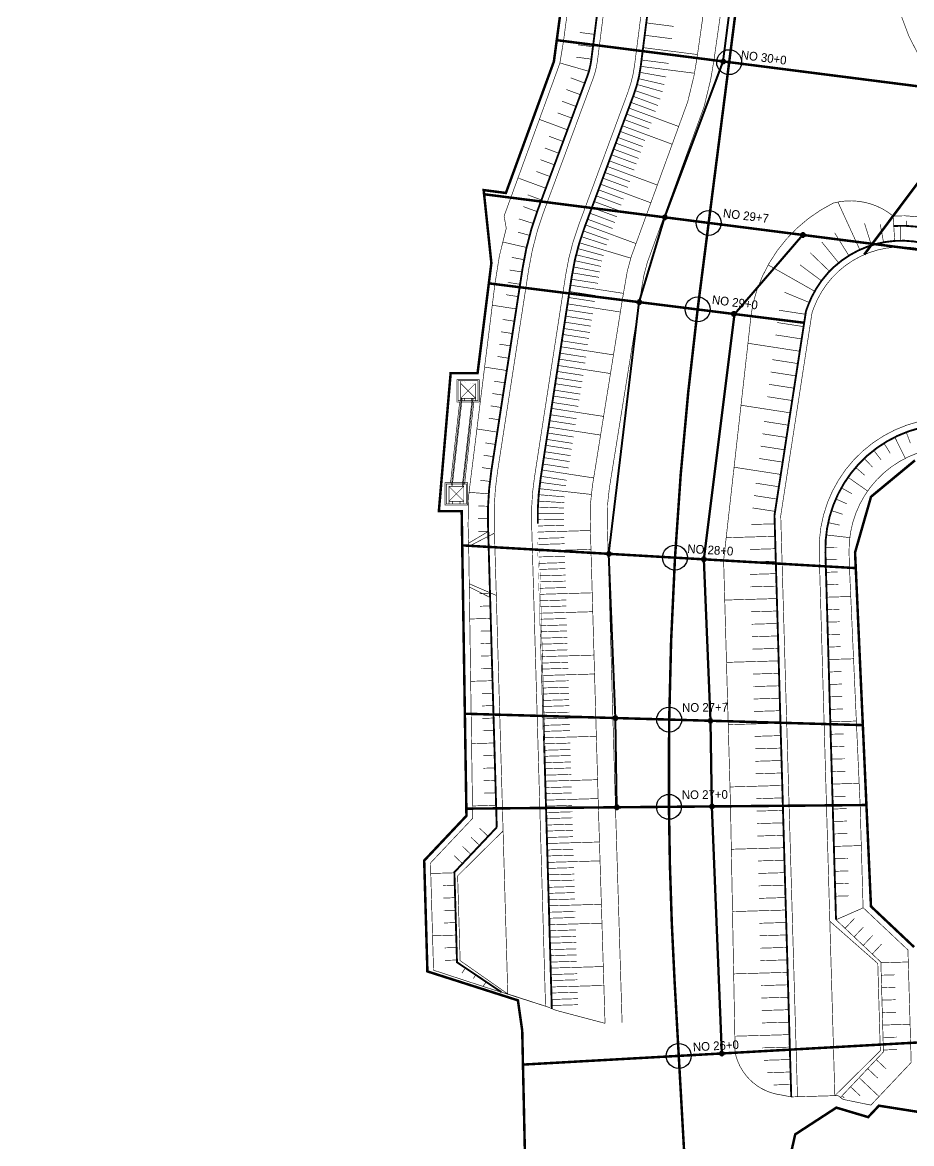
# Model space of a CAD drawing. Header units: millimetres. Extents: x -254 to 217267, y -7 to 401794.
# Drawn here: x 217037.6 to 217108.9, y 401307.3 to 401397.3 of the extents above; entities that cross this region are included whole.
import ezdxf
from ezdxf.enums import TextEntityAlignment as Align

# ---------------------------------------------------------------- set-up
doc = ezdxf.new("R2010")
doc.units = ezdxf.units.MM
doc.header["$PDMODE"] = 2
doc.header["$PDSIZE"] = 0.1
doc.linetypes.add('D_HIDDEN', pattern=[0.35, 0.2, -0.15])
for name, color, linetype in [('#측점', 1, 'Continuous'), ('#측점라인', 1, 'Continuous'), ('#편입용지선', 1, 'Continuous'), ('0-DEGN-제방상단', 1, 'Continuous'), ('0-DEGN-제방하단', 6, 'Continuous'), ('1-DEGN-배수계획', 4, 'Continuous'), ('1-블록기초 측점', 4, 'Continuous'), ('1-센터라인 측점강조', 3, 'Continuous'), ('CC-DEGN-흄관', 3, 'Continuous'), ('CE-SLOP-FILL', 11, 'Continuous')]:
    doc.layers.add(name, color=color, linetype=linetype)
doc.layers.add('0-DEGN-포장선', color=254, linetype='Continuous', true_color=0xccc5e2)
doc.styles.get("Standard").update_dxf_attribs({"font": ''})
doc.styles.get('Standard').set_extended_font_data('Dotum')

# ---------------------------------------------------------------- blocks, each defined once
blk = doc.blocks.new('lblock')
at = {"color": 3, "lineweight": 100}
for p, q in [((-1.244465435360325, 0.2351524914847687), (-1.394465435354504, 0.2351524914847687)), ((-1.244465435360325, 0.3851524915080517), (-1.244465435360325, 0.0851524914614856))]:
    blk.add_line(p, q, dxfattribs=at)
blk.add_circle((-1.244465435360325, 0.2351524914847687), 0.15, dxfattribs=at)
blk = doc.blocks.new('leftblock')
at = {"lineweight": 100}
blk.add_blockref('lblock', (1.244465435360325, -0.2351524914847687), dxfattribs=at)
blk = doc.blocks.new('rightblock')
at = {"color": 30, "lineweight": 100, "true_color": 0xf8991e}
for p, q in [((0, 0.1500000000232831), (0, -0.1500000000232831)), ((0, 0), (0.1499999999941792, 0))]:
    blk.add_line(p, q, dxfattribs=at)
blk.add_circle((0, 0), 0.15, dxfattribs=at)

msp = doc.modelspace()

# ---------------------------------------------------------------- linework, layer by layer
at = {"layer": '#측점라인', "color": 2, "linetype": 'Continuous', "lineweight": 30, "const_width": 0.2, "flags": 128}
for points in [[(217077.9437721555, 401303.4003718046), (217077.6603837095, 401316.3821475933), (217077.3131826001, 401318.8148518873), (217070.0512164769, 401321.1364226187), (217069.794031184, 401330.0302489119), (217073.185031184, 401333.6232489119), (217072.8028945725, 401358.0602489119), (217070.9718340008, 401358.0602489119), (217071.238031184, 401361.2102489118), (217071.9170311839, 401369.1312489119), (217074.0770311839, 401369.1312489119), (217075.1850311839, 401377.9682489118), (217074.5650498547, 401383.8240725636), (217076.3500311839, 401383.591248912), (217080.2010311839, 401394.1392489118), (217083.0580311839, 401415.3832489118), (217083.538031184, 401424.0012489119), (217083.2550311839, 401432.6202489119), (217080.648031184, 401454.632248912), (217075.117031184, 401469.8872489119)], [(217105.1001845234, 401378.6423031236), (217122.8585961894, 401402.3827030009)], [(217080.431340994, 401395.8517801003), (217113.0633758963, 401391.6857436425)], [(217138.4748875418, 401375.3360157433), (217074.600346336, 401383.4906916048)], [(217074.9808346702, 401376.33965271), (217100.2859996111, 401373.1779605627)], [(217109.17666179, 401362.1383498644), (217105.650057849, 401359.2197945931), (217104.369499613, 401354.7504384447), (217104.6030311859, 401349.555248912), (217104.6030311859, 401349.555248912), (217105.4050311839, 401331.7242489119), (217105.4050311388, 401331.7242489078), (217105.6460311839, 401326.3552489119), (217109.110031184, 401323.0852489118)], [(217072.8457814051, 401355.3177073791), (217104.425903283, 401353.4956712522)], [(217104.992457849, 401340.8970608245), (217073.0569857861, 401341.8115388928)], [(217073.1760845721, 401334.195369839), (217105.2808387183, 401334.4854407577)], [(217077.7197926156, 401313.6606777859), (217109.330536183, 401315.4295005467)], [(217091.3389127533, 401294.3914677471), (217090.2215331213, 401314.360229921)], [(217109.4910311839, 401309.8572489119), (217106.28391969, 401310.3626389217), (217105.4199810302, 401309.4474100777), (217102.8689248172, 401310.2080060658), (217099.5665841573, 401308.0616565853), (217097.2540321292, 401297.8348385686)]]:
    msp.add_lwpolyline(points, dxfattribs=at)
for points in [[(217094.2672927868, 401394.0853846004), (217096.5307684984, 401411.8149026169, 0.0053165008668448), (217096.7776278232, 401413.9270659308)], [(217091.7355788169, 401374.2462720458, -0.0006704326103209), (217091.8363922796, 401375.044449406), (217094.2672927868, 401394.0853846004)], [(217089.919121083, 401354.3326496956, -0.0166682100481931), (217091.7355788169, 401374.2462720458)], [(217089.4332900802, 401334.3422559517, -0.0166682100480783), (217089.919121083, 401354.3326496956, -0.0166682100480783)], [(217090.2215331213, 401314.360229921), (217089.8896131606, 401320.291992561, -0.0117163344811308), (217089.4332900802, 401334.3422559517)]]:
    msp.add_lwpolyline(points, format="xyb", dxfattribs=at)
at = {"layer": '#측점라인', "color": 2, "linetype": 'Continuous', "lineweight": 30}
for centre in [(217092.6209830844, 401381.190049616), (217091.7355788169, 401374.2462720458), (217089.919121083, 401354.3326496956), (217089.4517120551, 401341.3420729153), (217089.4332900802, 401334.3422559517), (217090.2215331213, 401314.360229921)]:
    msp.add_circle(centre, 1, dxfattribs=at)
at = {"layer": '#편입용지선', "linetype": 'Continuous', "const_width": 0.05}
msp.add_lwpolyline([(217102.8408783906, 401325.2792601735), (217106.4395056974, 401321.8823029288), (217106.6471872825, 401314.6781890681), (217103.1985723944, 401311.0248373148)], dxfattribs=at)
at = {"lineweight": 40}
msp.add_lwpolyline([(217085.2584604802, 401334.3045357856), (217085.1384800611, 401341.4655831001), (217084.6129453174, 401354.6387930341), (217087.0569555613, 401374.8308312234), (217089.115513983, 401381.6375826038), (217093.7881814948, 401394.1465513378), (217094.8012951578, 401402.0821420976), (217096.2966995167, 401413.9717533346), (217096.4108694517, 401433.8479507478), (217095.6109260593, 401440.7898307174), (217094.0660288101, 401453.6977078663), (217093.0303395027, 401473.8127563614), (217090.035588689, 401483.5418264444), (217090.034928123, 401483.5433621263)], dxfattribs=at)
at = {"lineweight": 50}
msp.add_lwpolyline([(217093.6711367868, 401314.5532572525), (217092.8881490665, 401334.3734710832), (217092.765353784, 401341.2471861799), (217092.2302776018, 401354.1993059838), (217094.6888937601, 401373.8772773094), (217100.190622837, 401380.2236558478)], dxfattribs=at)
at = {"layer": '0-DEGN-제방상단', "color": 3, "ltscale": 0.1, "const_width": 0.15}
for points in [[(217087.1662099526, 401393.729009301, -0.0570519046580457), (217086.6233925929, 401391.5200540199), (217082.6495498403, 401380.7984159803, 0.0505220809833361), (217081.6365989685, 401376.8962715704), (217079.1378922788, 401360.6950730809, 0.045495448624548), (217078.9124978075, 401357.0699553571), (217080.0356375854, 401318.1266176832), (217078.9124978075, 401357.0699553562, -0.045495448624548), (217079.1378922788, 401360.69507308), (217081.6365989686, 401376.8962715697, -0.0505220809833361), (217082.6495498406, 401380.798415979), (217086.6233925931, 401391.5200540187, 0.0570519046580457), (217087.1662099528, 401393.7290092999), (217089.5857526, 401412.6809798187, 0.0616027306143089), (217089.6754773137, 401435.5103833977), (217085.8191448322, 401467.730691863, 0.3707171305546315), (217039.6774873486, 401510.0024402642), (216992.4714939899, 401511.4962705559, -0.301968824156737), (216950.0729553078, 401541.6472551474), (216947.6326330078, 401548.0122251292, 0.0929728139266069), (216928.3129826012, 401579.4157115389), (216875.1894346767, 401637.9545775802, -0.0718832441778785), (216849.5955799571, 401675.8984282656), (216840.0336511711, 401695.5387656603)], [(217075.6156736886, 401332.6986617043), (217074.9155342866, 401356.9750391268, -0.0454954486241149), (217075.1860076522, 401361.3251803954), (217077.684714342, 401377.5263788851, -0.0505220809832448), (217078.9002553882, 401382.2089521763), (217082.8740981407, 401392.9305902162, 0.0570519046586319), (217083.1997885565, 401394.2559633846), (217085.6193312038, 401413.2079339034, 0.0616027306143357), (217085.7051967901, 401435.0554276512), (217083.2736797894, 401455.3711624009), (217079.5100257681, 401469.8913438856), (217076.123602151, 401477.5378110949, 0.3053505031437163), (217070.9212212016, 401480.8079082268), (217061.6005916322, 401480.5137532543), (217059.1968734377, 401480.3224772527)], [(217107.4724974589, 401380.9431421051, -0.2953440665837857), (217116.2105536563, 401376.0872382422), (217117.8755451167, 401372.9597771269, 0.3374404696731439), (217153.0323614787, 401357.4447746687, 0.3256095833404697)], [(217153.2942341742, 401356.2808813797, -0.3376231707747946), (217116.8106299726, 401372.4065128115), (217115.1513102365, 401375.5233203601, 0.6471366445417318), (217100.5883505662, 401374.5441457007), (217100.4665988951, 401374.2156532489, 0.0505220809852621), (217100.4159513515, 401374.0205460282), (217097.9172446617, 401357.8193475388, 0.0454954486214122), (217097.9059749381, 401357.6380916526), (217099.2490922476, 401311.06733355)], [(217153.2319710447, 401355.7556173803), (217141.9470172473, 401351.4267708231, -0.1736199305888847), (217119.3425558235, 401361.8104618339, 0.6937731281401195), (217101.9909978719, 401354.7477062838), (217102.8408783906, 401325.2792601735)]]:
    msp.add_lwpolyline(points, format="xyb", dxfattribs=at)
at = {"layer": '0-DEGN-제방상단', "color": 3, "linetype": 'Continuous', "const_width": 0.05}
for points in [[(217107.5530004996, 401379.7458454583), (217107.418788779, 401381.7419345699)], [(217080.0370115692, 401318.1470149357), (217079.7836028386, 401318.2616037147), (217075.9971228694, 401319.472432394)]]:
    msp.add_lwpolyline(points, dxfattribs=at)
at = {"layer": '0-DEGN-제방상단', "color": 3, "ltscale": 0.1}
for points, const_width in [([(217074.9311621846, 401356.4331631125), (217073.3580933919, 401355.4953679103)], 0.05), ([(217073.4135470999, 401351.9826687161), (217075.0839424012, 401351.1357177885)], 0.05), ([(217075.6156736886, 401332.6986617043), (217072.2180276687, 401329.0992170896), (217072.4265208638, 401321.8700003345), (217075.9971228693, 401319.4724323938)], 0.15), ([(217099.2490922476, 401311.06733355), (217102.9969717793, 401311.1753756425)], 0.05)]:
    msp.add_lwpolyline(points, dxfattribs=dict(at, const_width=const_width))
at = {"layer": '0-DEGN-제방하단', "linetype": 'Continuous', "lineweight": 30, "ltscale": 3, "const_width": 0.05}
msp.add_lwpolyline([(217100.2492358945, 401475.3607304839), (217104.4747423604, 401454.9434892386), (217106.9468640151, 401434.8442978561), (217107.3133482293, 401429.326596876), (217107.3339937037, 401423.8339497242), (217107.3253761918, 401418.3382077181), (217107.0201274369, 401412.8402349117), (217106.5291214102, 401407.5560009451), (217106.5874343367, 401403.7281831424), (217107.4519556349, 401399.4607552997), (217108.7027945683, 401396.1382515197), (217109.6946368283, 401394.2135708517), (217110.1101238063, 401393.5143345935, 0.1825696185417302), (217115.1857608757, 401391.2704300106), (217115.1857608758, 401391.2704300106)], format="xyb", dxfattribs=at)
at = {"layer": '0-DEGN-제방하단', "linetype": 'Continuous', "lineweight": 30, "const_width": 0.05}
for points in [[(217084.305, 401316.971), (217083.7731562742, 401334.291115854), (217083.1839441856, 401354.7212402055), (217083.1121261709, 401357.2114317673), (217083.136011076, 401358.6474037651), (217083.2901878034, 401360.0752747691), (217085.6916305202, 401375.001418433), (217086.0875212802, 401377.301544737), (217086.4001017343, 401378.4585201021), (217090.9412117978, 401390.9166873403), (217091.4433815222, 401392.9891830768), (217091.685266798, 401394.4150243101), (217094.4904677153, 401414.1697563531), (217094.843575951, 401418.3518330528), (217095.0281615774, 401423.2504496304), (217094.8010515158, 401433.6957166736), (217092.5597788384, 401453.5174302397), (217091.4492809266, 401473.4737242403)], [(217085.6750542388, 401317.0130698543), (217085.1432497368, 401334.3319083404), (217084.55407449, 401354.7607552531), (217084.4831548881, 401357.2197955797), (217084.5054843854, 401358.5622557129), (217084.6491426603, 401359.892712577), (217087.0437379074, 401374.7762958598), (217087.4274900386, 401377.0058967003), (217087.7080354295, 401378.0442985001), (217092.2552982736, 401390.5193453928), (217092.7867834859, 401392.712828558), (217093.0397523276, 401394.2040040915), (217095.8530303253, 401414.0156163949), (217096.2121018381, 401418.2683198313), (217096.3994229319, 401423.2395314764), (217096.1700731604, 401433.7878074652), (217093.9261903276, 401453.6326051273), (217092.8106265758, 401473.679935221)], [(217073.6941138374, 401333.4309251358), (217073.671961349, 401334.1998501533), (217073.366861727, 401355.1953302409), (217073.3161992848, 401356.9289137335), (217073.3564348113, 401359.2800651296), (217075.4694580052, 401376.2786028592), (217075.8266462613, 401378.5355983781), (217076.3808558592, 401380.7598104707), (217076.2043120197, 401381.7371921041), (217080.680058972, 401393.9978079306), (217080.9751782647, 401395.7823499885), (217083.5518758949, 401415.3304496747), (217084.0344969612, 401423.9884042421), (217083.7503532583, 401432.6506960892), (217081.4391462178, 401452.1864418411), (217081.1332866716, 401454.7419499495), (217075.5766001077, 401470.0700877631)], [(217073.6941138374, 401333.4309251358), (217070.29612926, 401329.8311218554), (217070.5440839803, 401321.2336306144), (217075.479, 401319.6210000001), (217075.9971228694, 401319.472432394)], [(217075.9971228693, 401319.472432394), (217075.9908581183, 401319.4806247085)], [(217084.305, 401316.971), (217080.405, 401318.0039999999), (217080.0370115692, 401318.1470149357)]]:
    msp.add_lwpolyline(points, dxfattribs=at)
for points in [[(217099.2490922476, 401311.06733355), (217098.442, 401311.226, -0.3202386708997978), (217094.7466040544, 401314.613436503), (217094.3756243526, 401334.3869106273), (217093.821748995, 401354.1074849845), (217096.0191745849, 401373.7110686153), (217096.1661983453, 401374.6759843447, -0.2228082731714386), (217102.6171384405, 401382.779366325, -0.2415568718794365), (217107.4187887789, 401381.7419345699)], [(217152.9384022761, 401358.2398862224), (217152.9384020942, 401358.2398861934, -0.3383021109163046), (217118.5727155312, 401373.3538807451), (217116.917242065, 401376.4634635964, 0.2953440665838114), (217107.418788779, 401381.7419345699)], [(217153.3023837695, 401355.1597633309), (217141.7780147989, 401349.7399844513, -0.1741554678158994), (217118.0910233597, 401360.6578011468, 0.6820090811925184), (217103.8854675254, 401354.8026441845), (217103.9199543702, 401353.5248623115), (217104.7759838589, 401334.4808793214), (217105.0130862339, 401326.2541317727), (217108.6123327421, 401322.856590027), (217108.8725330342, 401313.8306933445), (217105.6435707093, 401310.4100344556), (217103.4054747022, 401310.8703401306), (217102.9969717793, 401311.1753756425)]]:
    msp.add_lwpolyline(points, format="xyb", dxfattribs=at)
at = {"layer": '0-DEGN-포장선', "const_width": 0.05, "flags": 128}
for points in [[(217079.531133532, 401318.3436192551), (217078.4140796031, 401357.0759384243, -0.0454954486246739), (217078.6451089362, 401360.7916840912), (217081.143815626, 401376.9928825808, -0.0505220809831159), (217082.1820902697, 401380.9925806003), (217086.1559330222, 401391.7142186403, 0.057051904658092), (217086.6716095139, 401393.8127261573), (217089.0911521611, 401412.7646966759, 0.0616027306142525), (217089.180394484, 401435.4713615261), (217085.3240620024, 401467.6916699913, 0.370717130554476), (217039.6630467843, 401509.5230876801), (216992.4570534257, 401511.0169179718, -0.2956727143428235), (216950.0124272325, 401540.4678795539, -0.2956727143428235)], [(217076.501501852, 401319.3278057381), (217075.4153264747, 401356.9894533119, -0.0454954486246564), (217075.6801649785, 401361.2489666377), (217078.1788716682, 401377.4501651273, -0.0505220809828309), (217079.3690889427, 401382.0351848083), (217083.3429316952, 401392.756822848, 0.0570519046582495), (217083.695762979, 401394.192643781), (217086.1153056262, 401413.1446142996, 0.0616027306142294), (217086.2016536034, 401435.1148467762), (217082.345321122, 401467.3351552414, 0.3707171305544938), (217039.5681594965, 401506.5245886551), (216992.3621661379, 401508.0184189467, -0.2200962653693714), (216954.4579046702, 401527.0308089529, -0.2200962653693714)]]:
    msp.add_lwpolyline(points, format="xyb", dxfattribs=at)
at = {"layer": '0-DEGN-포장선', "linetype": 'Continuous', "const_width": 0.05}
for points in [[(217099.7486984023, 401311.0817362927), (217098.4044556482, 401357.6980948699), (217100.9178293398, 401373.9943917598), (217101.0571841207, 401374.3703783329, -0.6471366445395283), (217114.7099588115, 401375.2883545759), (217116.3669454124, 401372.175929506, 0.3328236974721427), (217153.2319710447, 401355.7556173803, 0.3328236974721427)], [(217153.2319710442, 401355.7556173803), (217141.9966726483, 401351.9223734282, -0.1734623019614321), (217119.7105427968, 401362.1489537203, 0.6955180440135833), (217101.4911074946, 401354.7355259667), (217102.7470755255, 401311.1681740872)]]:
    msp.add_lwpolyline(points, format="xyb", dxfattribs=at)
at = {"layer": '0-DEGN-포장선', "const_width": 0.05, "flags": 128}
for points in [[(217075.4352505408, 401356.2986135327), (217073.3655998873, 401355.2385082713), (217073.4098289115, 401352.2385364622), (217075.5793923943, 401351.3006916519)], [(217076.124174059, 401332.4111315581), (217072.4766319461, 401328.8044798516), (217072.6784305408, 401322.0019804117), (217076.501501852, 401319.3278057381)]]:
    msp.add_lwpolyline(points, dxfattribs=at)
msp.add_lwpolyline([(217072.4766319461, 401328.8044798516), (217076.124174059, 401332.4111315581), (217076.501501852, 401319.3278057381), (217072.6784305408, 401322.0019804117)], close=True, dxfattribs=at)
at = {"layer": '0-DEGN-포장선', "linetype": 'Continuous', "const_width": 0.05}
msp.add_lwpolyline([(217102.3436668159, 401325.1617223068), (217106.1925935332, 401321.7715884858), (217106.3943070834, 401314.7744954006), (217102.7470755256, 401311.1681740872)], close=True, dxfattribs=at)
for points in [[(217102.3438750946, 401325.1572633634), (217106.1925935332, 401321.7715884858), (217106.3943070834, 401314.7744954006), (217102.7470755255, 401311.1681740872)], [(217079.7836028386, 401318.2616037147), (217076.2490325454, 401319.4098212784)], [(217079.531133532, 401318.3436192551), (217076.501501852, 401319.3278057381)], [(217099.4988022207, 401311.0745322374), (217102.9969717072, 401311.1753781426)], [(217099.7486984023, 401311.0817362927), (217102.7470755256, 401311.1681740872)]]:
    msp.add_lwpolyline(points, dxfattribs=at)
at = {"layer": '1-DEGN-배수계획', "linetype": 'D_HIDDEN', "const_width": 0.05}
for points in [[(217072.4129392501, 401366.8241324535), (217072.4129392501, 401368.6241324534), (217074.2129392501, 401368.6241324535), (217074.2129392501, 401366.8241324535)], [(217071.4751062516, 401358.5528461907), (217071.4751062516, 401360.3528461906), (217073.2751062516, 401360.3528461908), (217073.2751062516, 401358.5528461907)]]:
    msp.add_lwpolyline(points, close=True, dxfattribs=at)
at = {"layer": '1-DEGN-배수계획', "const_width": 0.05}
for points in [[(217072.5129392502, 401366.9241324534), (217072.5129392502, 401368.5241324535), (217074.1129392502, 401368.5241324535), (217074.1129392502, 401366.9241324535)], [(217072.7129392501, 401367.1241324535), (217072.7129392502, 401368.3241324534), (217073.9129392502, 401368.3241324535), (217073.9129392501, 401367.1241324535)], [(217071.5751062516, 401358.6528461907), (217071.5751062516, 401360.2528461908), (217073.1751062517, 401360.2528461908), (217073.1751062517, 401358.6528461908)], [(217071.7751062516, 401358.8528461908), (217071.7751062516, 401360.0528461907), (217072.9751062516, 401360.0528461907), (217072.9751062516, 401358.8528461908)]]:
    msp.add_lwpolyline(points, close=True, dxfattribs=at)
for points in [[(217072.7129392502, 401368.3241324534), (217073.9129392501, 401367.1241324535)], [(217072.7129392501, 401367.1241324535), (217073.9129392502, 401368.3241324535)], [(217072.7129392501, 401367.1241324535), (217072.7129392501, 401366.9241324535)], [(217073.01293925, 401367.1241324535), (217073.0129392501, 401366.9241324535)], [(217073.6129392501, 401367.1241324535), (217073.6129392501, 401366.9241324534)], [(217073.9129392501, 401367.1241324535), (217073.9129392501, 401366.9241324535)], [(217071.7751062516, 401360.0528461907), (217072.9751062516, 401358.8528461908)], [(217071.7751062516, 401358.8528461908), (217072.9751062516, 401360.0528461907)], [(217071.7751062516, 401358.8528461908), (217071.7751062516, 401358.6528461908)], [(217072.0751062516, 401358.8528461908), (217072.0751062516, 401358.6528461908)], [(217072.6751062516, 401358.8528461908), (217072.6751062516, 401358.6528461907)], [(217072.9751062516, 401358.8528461908), (217072.9751062516, 401358.6528461908)]]:
    msp.add_lwpolyline(points, dxfattribs=at)
at = {"layer": '1-블록기초 측점'}
for p in [(217093.7881814948, 401394.1465513378), (217089.115513983, 401381.6375826038), (217100.190622837, 401380.2236558478), (217087.0569555613, 401374.8308312234), (217094.6280892708, 401373.8848743781), (217084.6129453174, 401354.6387930341), (217092.2302776018, 401354.1993059838), (217085.1384800611, 401341.4655831001), (217092.765353784, 401341.2471861799), (217085.2584604802, 401334.3045357856), (217092.8881490665, 401334.3734710832), (217093.6711367868, 401314.5532572525)]:
    msp.add_point(p, dxfattribs=at)
at = {"layer": '1-센터라인 측점강조', "color": 2}
msp.add_circle((217094.267292787, 401394.0853846004), 1, dxfattribs=at)
at = {"layer": 'CC-DEGN-흄관', "ltscale": 0.5, "const_width": 0.05}
for points in [[(217072.6412668682, 401366.8241324535), (217071.9042774975, 401360.3242011577)], [(217072.7759228675, 401367.1241324535), (217071.981108371, 401360.1142082605)], [(217073.7138946186, 401367.1241324535), (217072.9071746402, 401360.0092069974)], [(217073.7805201108, 401366.8241324535), (217073.0290704337, 401360.1966674346)]]:
    msp.add_lwpolyline(points, dxfattribs=at)
at = {"layer": 'CC-DEGN-흄관', "linetype": 'D_HIDDEN', "ltscale": 0.2, "const_width": 0.05}
for points in [[(217072.8423457597, 401367.1241324535), (217072.0466881713, 401360.1067725487)], [(217073.6474717263, 401367.1241324535), (217072.84159484, 401360.0166427091)]]:
    msp.add_lwpolyline(points, dxfattribs=at)
at = {"layer": 'CE-SLOP-FILL', "linetype": 'Continuous', "const_width": 0.05}
for points in [[(217087.6129169936, 401397.2376438779), (217089.8096751201, 401396.9571901927)], [(217083.4627364655, 401396.3156009872), (217082.274104667, 401396.4673501329)], [(217083.3360972576, 401395.3236521422), (217082.1429010381, 401395.4759840139)], [(217087.4862777857, 401396.245695033), (217089.6760530132, 401395.9661328342)], [(217087.3596385778, 401395.253746188), (217091.7252232349, 401394.6964047629)], [(217083.0128984287, 401393.3523543015), (217080.6844298743, 401394.0242381202)], [(217083.2094580497, 401394.3317032974), (217081.9979461816, 401394.4863734743)], [(217087.1675839363, 401393.7494065542), (217091.4789729911, 401393.1989841231)], [(217087.23299937, 401394.2617973429), (217089.3992201901, 401393.9852422664)], [(217082.680909721, 401392.4093576362), (217081.5443325224, 401392.8306159407)], [(217086.9915995634, 401392.7654368163), (217089.0738560087, 401392.2845184159)], [(217087.0947941396, 401393.2715149281), (217089.2124000154, 401392.8963937273)], [(217082.333374985, 401391.4716905271), (217081.1991049526, 401391.8920937092)], [(217086.8714638588, 401392.297199512), (217088.9325091769, 401391.7149547332)], [(217081.985840249, 401390.5340234182), (217080.8538773826, 401390.9535714776)], [(217086.5539232298, 401391.3493121733), (217088.555941338, 401390.6072888815)], [(217086.7182613188, 401391.8039519499), (217088.7413417606, 401391.1178156856)], [(217086.2063884938, 401390.4116450642), (217090.2154876429, 401388.9257219675)], [(217086.3744042971, 401390.864960594), (217088.3777300334, 401390.1224526462)], [(217081.2907707771, 401388.6586892002), (217079.0360737086, 401389.4943648285)], [(217081.6383055131, 401389.5963563093), (217080.5086498127, 401390.015049246)], [(217085.8588537578, 401389.4739779552), (217087.8659347987, 401388.73007815)], [(217086.026869561, 401389.927293485), (217088.0327267638, 401389.1838472804)], [(217085.5113190218, 401388.5363108463), (217087.5209315291, 401387.7914727844)], [(217085.6793348251, 401388.989626376), (217089.6961121632, 401387.5008574532)], [(217080.9432360411, 401387.721022091), (217079.8181946729, 401388.1380047827)], [(217085.1637842859, 401387.5986437372), (217087.1759282595, 401386.8528674186)], [(217085.3318000891, 401388.051959267), (217087.3427202246, 401387.3066365489)], [(217080.5957013051, 401386.7833549823), (217079.472967103, 401387.1994825512)], [(217084.8162495499, 401386.6609766282), (217086.8309249899, 401385.9142620529)], [(217084.9842653531, 401387.114292158), (217086.997716955, 401386.3680311832)], [(217080.2481665692, 401385.8456878732), (217079.1277395331, 401386.2609603195)], [(217084.4687148139, 401385.7233095193), (217088.5031286267, 401384.228003855)], [(217084.6367306172, 401386.176625049), (217086.6527136853, 401385.4294258174)], [(217079.5530970972, 401383.9703536553), (217077.3214716895, 401384.7974780573)], [(217079.9006318332, 401384.9080207642), (217078.7825119633, 401385.3224380879)], [(217084.1211800779, 401384.7856424102), (217086.1409184507, 401384.0370513213)], [(217084.2891958812, 401385.23895794), (217086.3077104158, 401384.4908204516)], [(217083.773645342, 401383.8479753013), (217085.7959151812, 401383.0984459556)], [(217083.9416611451, 401384.301290831), (217087.9837531471, 401382.8031393408)], [(217079.2055623612, 401383.0326865463), (217078.0920568235, 401383.4453936246)], [(217083.426110606, 401382.9103081921), (217085.4509119115, 401382.15984059)], [(217083.5941264092, 401383.3636237222), (217085.6177038765, 401382.61360972)], [(217104.7512461002, 401379.0339991345), (217102.9918957085, 401382.8653404982)], [(217078.858316213, 401382.0949130294), (217077.7449159741, 401382.5011817856)], [(217083.07857587, 401381.9726410832), (217085.1059086418, 401381.2212352241)], [(217083.2465916732, 401382.4259566129), (217085.2727006069, 401381.6750043544)], [(217078.5352005902, 401381.1486299711), (217077.3948553817, 401381.5116660725)], [(217082.8990569372, 401381.4882895041), (217084.9276973373, 401380.7363989887)], [(217105.6836954146, 401379.3934944343), (217105.1256615949, 401381.1630720745)], [(217106.6536894299, 401379.6339319627), (217106.3897317798, 401381.0805660302)], [(217107.4724974589, 401380.9431421051), (217107.4187887789, 401381.7419345699)], [(217107.4724974589, 401380.9431421051), (217107.4187887789, 401381.7419345699)], [(217108.4719235194, 401380.9559239256), (217108.4885548615, 401381.3558763034)], [(217078.251782462, 401380.1897089642), (217077.3094064238, 401380.4470167971)], [(217082.5534432503, 401380.5499207793), (217084.5942604902, 401379.8265392361)], [(217082.731041134, 401381.0349739743), (217086.7907696104, 401379.5302857425)], [(217103.8708920463, 401378.5610558669), (217102.7368769174, 401380.3881447327)], [(217108.0028054099, 401379.7633960186), (217107.9897731057, 401380.9633252495)], [(217078.0085538029, 401379.2198145618), (217076.1055963493, 401379.6551101322)], [(217082.2430509437, 401379.599421805), (217086.3744767759, 401378.3636726946)], [(217082.3974500845, 401380.0923412436), (217084.4513762625, 401379.4197354765)], [(217103.0563708834, 401377.9820447532), (217101.7035184142, 401379.6533634425)], [(217077.8059368236, 401378.2406303646), (217076.8248387898, 401378.4224170811)], [(217081.9805516957, 401378.6345975574), (217084.0752378114, 401378.120572417)], [(217082.1101221737, 401379.1346177158), (217084.1928512855, 401378.566119248)], [(217102.3203929419, 401377.306001068), (217100.7704249134, 401378.7949403761)], [(217081.7666016179, 401377.6578595945), (217083.8872853733, 401377.2486030664)], [(217081.8710195743, 401378.1637306827), (217083.9738742469, 401377.7012858888)], [(217101.1286006263, 401375.706363266), (217097.3957303758, 401377.8205193435)], [(217101.6744429115, 401376.5434742468), (217099.9523442317, 401377.8265046748)], [(217077.6427194752, 401377.2540911555), (217076.6573298206, 401377.4060675493)], [(217081.6002187369, 401376.6718767722), (217083.733064172, 401376.3429285676)], [(217081.6807399182, 401377.1821068565), (217083.8122109758, 401376.8239726056)], [(217077.4902919597, 401376.2657765029), (217076.5029590008, 401376.418052612)], [(217081.4477912214, 401375.6835621197), (217083.572026126, 401375.3559419149)], [(217081.5265275953, 401376.1940756679), (217085.7838929366, 401375.5374633027)], [(217077.3378644442, 401375.2774618503), (217076.3601810817, 401375.4282497047)], [(217081.3741000797, 401375.2057610154), (217083.4966353687, 401374.8784029418)], [(217100.6913837727, 401374.8077309622), (217098.7107103457, 401375.6226338276)], [(217077.1854369287, 401374.2891471977), (217075.2590877889, 401374.5862475317)], [(217081.2216725642, 401374.2174463629), (217083.3409971214, 401373.8905834796)], [(217081.2953637059, 401374.6952474671), (217085.5371172795, 401374.041042901)], [(217100.3908416665, 401373.8577390081), (217098.2661131141, 401374.1854353479)], [(217077.0330094132, 401373.3008325451), (217076.084343636, 401373.4471450248)], [(217081.0692450487, 401373.2291317102), (217083.1853588742, 401372.9027640173)], [(217081.1429361904, 401373.7069328146), (217083.2606022456, 401373.3803257217)], [(217100.2384141509, 401372.8694243554), (217098.11827625, 401373.1964126804)], [(217076.8805818977, 401372.3125178926), (217075.9464249131, 401372.4565926849)], [(217080.9168175332, 401372.2408170576), (217083.0297206269, 401371.9149445551)], [(217080.9905086749, 401372.718618162), (217083.1049639982, 401372.3925062596)], [(217100.0859866354, 401371.8811097028), (217097.98631703, 401372.2049412079)], [(217076.7281543822, 401371.32420324), (217075.8085061903, 401371.4660403449)], [(217080.7643900177, 401371.2525024049), (217084.9837747416, 401370.6017477807)], [(217080.8380811594, 401371.7303035094), (217082.9493257509, 401371.4046867971)], [(217099.9335591199, 401370.8927950503), (217095.7751565001, 401371.5341444203)], [(217076.5757268668, 401370.3358885874), (217075.6705874674, 401370.4754880049)], [(217080.6119625022, 401370.2641877524), (217082.7184441324, 401369.9393056306)], [(217080.6856536438, 401370.7419888568), (217082.7936875036, 401370.4168673349)], [(217076.4232993512, 401369.3475739347), (217074.642038138, 401369.622297395)], [(217080.5332261284, 401369.7536742042), (217084.7428723844, 401369.1044215413)], [(217099.7811316044, 401369.9044803977), (217097.72239859, 401370.2219982628)], [(217076.2708718356, 401368.3592592822), (217075.3947500217, 401368.494383325)], [(217080.3807986128, 401368.7653595517), (217082.4824110091, 401368.4412284105)], [(217080.4595349868, 401369.2758730999), (217082.5628058851, 401368.9514861684)], [(217099.6287040889, 401368.9161657452), (217097.59043937, 401369.2305267903)], [(217080.2283710974, 401367.7770448991), (217082.3267727618, 401367.4534089481)], [(217080.3071074713, 401368.2875584473), (217082.4071676378, 401367.9636667061)], [(217099.4762765734, 401367.9278510926), (217097.45848015, 401368.2390553177)], [(217076.1184443202, 401367.3709446297), (217075.2568312989, 401367.5038309851)], [(217080.0759435818, 401366.7887302465), (217082.1711345146, 401366.465589486)], [(217080.1546799557, 401367.2992437947), (217082.2515293906, 401366.9758472438)], [(217099.3238490579, 401366.93953644), (217097.32652093, 401367.247583845)], [(217075.9660168046, 401366.3826299771), (217075.118912576, 401366.5132786449)], [(217079.9235160663, 401365.8004155939), (217082.0154962673, 401365.4777700238)], [(217080.0022524402, 401366.310929142), (217084.1895298464, 401365.6651264212)], [(217099.1714215424, 401365.9512217873), (217095.2177018776, 401366.5610029577)], [(217075.8135892891, 401365.3943153244), (217074.9809938532, 401365.5227263051)], [(217079.8498249247, 401365.3226144895), (217081.9402528961, 401365.0002083194)], [(217099.0189940269, 401364.9629071347), (217097.0626024899, 401365.2646408998)], [(217075.6611617736, 401364.4060006718), (217074.024988487, 401364.6583472584)], [(217079.6973974092, 401364.3342998369), (217081.7846146487, 401364.0123888571)], [(217079.7710885508, 401364.8121009413), (217083.9486274893, 401364.1678001818)], [(217098.8665665114, 401363.9745924822), (217096.93064327, 401364.2731694274)], [(217107.5599595937, 401364.0027461158), (217108.399392775, 401362.3024540023)], [(217108.477257465, 401364.3999004433), (217108.8082641194, 401363.5167426325)], [(217075.5087342581, 401363.4176860192), (217074.7051564075, 401363.5416216252)], [(217079.5449698937, 401363.3459851843), (217081.6289764015, 401363.0245693947)], [(217079.6186610353, 401363.8237862886), (217081.7042197728, 401363.5021310992)], [(217098.7141389959, 401362.9862778296), (217096.79868405, 401363.281697955)], [(217106.6868936645, 401363.5159989251), (217107.1916274053, 401362.7084161607)], [(217075.3563067426, 401362.4293713667), (217074.5672376847, 401362.5510692853)], [(217079.3925423781, 401362.3576705317), (217081.4733381543, 401362.0367499326)], [(217079.4662335199, 401362.8354716361), (217081.5485815255, 401362.514311637)], [(217098.5617114804, 401361.997963177), (217096.66672483, 401362.2902264823)], [(217105.1078220647, 401362.2940262108), (217105.7671431887, 401361.5983781536)], [(217105.8667830635, 401362.9445222882), (217106.4517356819, 401362.1886281049)], [(217075.2038792271, 401361.4410567138), (217074.4293189618, 401361.5605169452)], [(217079.2401148626, 401361.3693558791), (217083.3952849513, 401360.7285050616)], [(217079.3138060043, 401361.8471569835), (217081.3929432783, 401361.5264921749)], [(217098.4092839649, 401361.0096485243), (217094.6602472551, 401361.5878614951)], [(217104.4175939555, 401361.5710102348), (217105.1444547373, 401360.9434643906)], [(217075.0675249922, 401360.4504644654), (217074.2959237134, 401360.5405636079)], [(217079.0905188705, 401360.3806208561), (217081.1759992705, 401360.0950110482)], [(217079.1613784888, 401360.8588423309), (217081.237305031, 401360.5386727125)], [(217103.802995267, 401360.7826984965), (217105.3763665282, 401359.6778749692)], [(217074.9722672749, 401359.4550844878), (217073.3928595105, 401359.5730891833)], [(217079.0270471375, 401359.8680001321), (217083.2177039608, 401359.4039829414)], [(217098.2568564493, 401360.0213338718), (217096.40280639, 401360.3072835372)], [(217103.2701668663, 401359.9369675467), (217104.1081861071, 401359.4657886165)], [(217078.9418819461, 401358.8717378303), (217081.0387073677, 401358.7451933786)], [(217078.979653998, 401359.3868901764), (217081.078196993, 401359.2057475253)], [(217098.1044289338, 401359.0330192193), (217096.27084717, 401359.3158120647)], [(217102.8244325984, 401359.042267649), (217103.7046419829, 401358.6573947211)], [(217074.9185544005, 401358.4566005071), (217074.1308923393, 401358.4825312709)], [(217078.9066155513, 401357.8724641114), (217081.0145080752, 401357.850799725)], [(217078.9185935116, 401358.3888604669), (217081.0238872173, 401358.3128160743)], [(217097.9520014183, 401358.0447045667), (217096.1388879499, 401358.3243405921)], [(217102.4702460929, 401358.1075383493), (217103.3829860469, 401357.8129450888)], [(217074.9064796074, 401357.4567457518), (217074.115737363, 401357.4498207496)], [(217078.9074900307, 401357.3890262821), (217081.0117714652, 401357.418267437)], [(217078.920150754, 401356.8726381463), (217081.0192779439, 401356.933177725)], [(217097.9229871958, 401357.0482148529), (217096.0310695953, 401356.9936512731)], [(217102.2111462644, 401357.1421191537), (217103.1463860749, 401356.9406259846)], [(217074.9304731539, 401356.4570543117), (217074.1309049594, 401356.4339944792)], [(217078.9340878412, 401356.3893886899), (217083.1323422209, 401356.5104678467)], [(217078.9489791247, 401355.8730537703), (217081.0481063146, 401355.9335933488)], [(217097.9518155665, 401356.0486304768), (217094.02664863, 401355.9354272593)], [(217102.0497219525, 401356.1556562117), (217103.9446986167, 401355.9421394756)], [(217078.9629162119, 401355.3898043137), (217081.0620434018, 401355.450343892)], [(217078.9778074954, 401354.8734693943), (217083.1760618753, 401354.994548551)], [(217097.9806439373, 401355.0490461006), (217095.9473946012, 401354.9904064631)], [(217101.9875860556, 401355.1580059349), (217102.937003589, 401355.1464206648)], [(217078.9917445826, 401354.3902199375), (217081.0908717724, 401354.4507595161)], [(217102.0079967333, 401354.1582939843), (217102.954690615, 401354.1855969742)], [(217079.0066358661, 401353.873885018), (217081.105763056, 401353.9344245965)], [(217079.0205729533, 401353.3906355614), (217081.1197001431, 401353.4511751397)], [(217098.0094723079, 401354.0494617243), (217095.9181195043, 401353.9891463621)], [(217102.036825104, 401353.1587096081), (217102.9853893451, 401353.1860665398)], [(217079.0354642369, 401352.8743006419), (217081.1345914267, 401352.9348402204)], [(217079.049401324, 401352.3910511852), (217081.1485285138, 401352.4515907636)], [(217098.0383006786, 401353.0498773483), (217095.9465712419, 401352.9895511235)], [(217075.0746150073, 401351.459132431), (217074.2482313213, 401351.4352992301)], [(217079.0642926075, 401351.8747162657), (217081.1634197974, 401351.9352558442)], [(217079.0782296947, 401351.3914668091), (217083.2764840744, 401351.5125459661)], [(217098.0671290493, 401352.0502929721), (217095.9750229795, 401351.9899558853)], [(217102.0656534746, 401352.1591252318), (217103.0222588294, 401352.1867140722)], [(217075.103443378, 401350.4595480546), (217074.2699113232, 401350.4355086925)], [(217079.0931209781, 401350.8751318896), (217081.192248168, 401350.935671468)], [(217098.09595742, 401351.050708596), (217093.9109920143, 401350.9300126979)], [(217102.0944818454, 401351.1595408558), (217104.0237747819, 401351.2151823537)], [(217079.1070580653, 401350.3918824329), (217081.2061852552, 401350.4524220113)], [(217079.1219493489, 401349.8755475136), (217083.3202037287, 401349.9966266703)], [(217098.1247857907, 401350.0511242199), (217096.0319264548, 401349.9907654086)], [(217102.1233102161, 401350.1599564796), (217103.0959977979, 401350.1880091371)], [(217075.1322717487, 401349.4599636787), (217073.4509109016, 401349.4114726309)], [(217079.1358864361, 401349.3922980567), (217081.2350136259, 401349.4528376353)], [(217079.1507777195, 401348.8759631372), (217081.2499049095, 401348.9365027157)], [(217098.1536141614, 401349.0515398436), (217096.0603781924, 401348.9911701703)], [(217102.1521385867, 401349.1603721035), (217103.1328672822, 401349.1886566696)], [(217075.1611001194, 401348.4603793025), (217074.3132713271, 401348.4359276171)], [(217079.1647148067, 401348.3927136806), (217081.2638419965, 401348.453253259)], [(217079.1796060902, 401347.8763787611), (217081.2787332801, 401347.9369183396)], [(217098.1824425321, 401348.0519554675), (217096.08882993, 401347.9915749317)], [(217102.1809669575, 401348.1607877273), (217103.1697367665, 401348.189304202)], [(217075.18992849, 401347.4607949264), (217074.334951329, 401347.4361370795)], [(217079.1935431774, 401347.3931293044), (217081.2926703673, 401347.4536688828)], [(217079.208434461, 401346.8767943851), (217081.3075616508, 401346.9373339634)], [(217098.2112709027, 401347.0523710913), (217096.1172816676, 401346.9919796935)], [(217102.2097953281, 401347.1612033511), (217103.2066062507, 401347.1899517345)], [(217075.2187568607, 401346.4612105502), (217074.3566313309, 401346.4363465418)], [(217079.2223715481, 401346.3935449283), (217083.4206259278, 401346.5146240853)], [(217098.2400992734, 401346.0527867152), (217094.051367537, 401345.9319821946)], [(217102.2386236988, 401346.161618975), (217104.2483277711, 401346.2195795589)], [(217075.2475852314, 401345.4616261739), (217074.3783113328, 401345.436556004)], [(217079.2372628316, 401345.8772100089), (217081.3363900215, 401345.9377495872)], [(217079.2511999188, 401345.3939605521), (217081.3503271086, 401345.4545001306)], [(217102.2674520695, 401345.1620345988), (217103.2803452192, 401345.1912467993)], [(217075.2764136021, 401344.4620417979), (217073.5235690675, 401344.4114891351)], [(217079.2660912023, 401344.8776256328), (217083.4643455821, 401344.9987047895)], [(217079.2800282895, 401344.3943761759), (217081.3791554794, 401344.4549157545)], [(217098.2689276441, 401345.053202339), (217096.1741851428, 401344.9927892167)], [(217102.2962804402, 401344.1624502227), (217103.3172147035, 401344.1918943318)], [(217075.3052419728, 401343.4624574219), (217074.4216713368, 401343.4369749289)], [(217079.294919573, 401343.8780412565), (217081.3940467629, 401343.9385808349)], [(217079.3088566601, 401343.3947918), (217081.40798385, 401343.4553313782)], [(217098.2977560148, 401344.0536179628), (217096.2026368804, 401343.9931939783)], [(217075.3340703436, 401342.4628730456), (217074.4433513386, 401342.4371843909)], [(217079.3237479437, 401342.8784568804), (217081.4228751336, 401342.9389964588)], [(217079.3376850308, 401342.3952074236), (217081.4368122207, 401342.455747002)], [(217098.3265843855, 401343.0540335868), (217096.231088618, 401342.9935987399)], [(217102.3251088108, 401343.1628658465), (217103.3540841877, 401343.1925418642)], [(217075.3628987142, 401341.4632886695), (217074.4650313405, 401341.4373938535)], [(217079.3525763144, 401341.8788725043), (217081.4517035043, 401341.9394120826)], [(217079.3665134015, 401341.3956230476), (217083.5647677813, 401341.5167022045)], [(217098.3554127563, 401342.0544492107), (217096.2595403556, 401341.9940035015)], [(217102.3539371816, 401342.1632814703), (217103.390953672, 401342.1931893967)], [(217079.3814046851, 401340.8792881281), (217081.480531875, 401340.9398277064)], [(217098.3842411268, 401341.0548648345), (217094.1917430596, 401340.9339516917)], [(217102.3827655522, 401341.1636970943), (217104.4728807603, 401341.223976764)], [(217075.3917270848, 401340.4637042933), (217074.4867113425, 401340.4376033157)], [(217079.3953417722, 401340.3960386714), (217081.4944689621, 401340.4565782499)], [(217079.4102330558, 401339.879703752), (217083.6084874355, 401340.0007829088)], [(217098.4130694975, 401340.0552804584), (217096.3164438309, 401339.9948130247)], [(217102.4115939229, 401340.1641127181), (217103.4646926405, 401340.1944844615)], [(217075.4205554556, 401339.4641199172), (217073.5962272333, 401339.4115056391)], [(217079.4241701429, 401339.3964542952), (217081.5232973328, 401339.4569938736)], [(217079.4390614264, 401338.8801193758), (217081.5381886164, 401338.9406589542)], [(217098.4418978682, 401339.0556960821), (217096.3448955685, 401338.9952177864)], [(217102.4404222936, 401339.1645283419), (217103.5015621248, 401339.195131994)], [(217075.4493838263, 401338.4645355411), (217074.5300713464, 401338.4380222404)], [(217079.4529985136, 401338.3968699192), (217081.5521257035, 401338.4574094976)], [(217079.4678897971, 401337.8805349996), (217081.567016987, 401337.941074578)], [(217098.4707262389, 401338.056111706), (217096.373347306, 401337.995622548)], [(217102.4692506643, 401338.1649439658), (217103.5384316091, 401338.1957795264)], [(217075.4782121969, 401337.4649511648), (217074.5517513483, 401337.4382317028)], [(217079.4818268843, 401337.3972855429), (217081.5809540741, 401337.4578251214)], [(217098.4995546096, 401337.0565273299), (217096.4017990437, 401336.9960273096)], [(217102.498079035, 401337.1653595895), (217103.5753010933, 401337.1964270588)], [(217075.5070405676, 401336.4653667887), (217074.5734313503, 401336.4384411651)], [(217079.4967181679, 401336.8809506235), (217081.5958453577, 401336.9414902018)], [(217079.5106552549, 401336.3977011668), (217083.7089096347, 401336.5187803237)], [(217102.5269074057, 401336.1657752135), (217104.6974337495, 401336.2283739691)], [(217075.5358689383, 401335.4657824126), (217074.5951113522, 401335.4386506275)], [(217079.5255465385, 401335.8813662473), (217081.6246737285, 401335.9419058256)], [(217079.5394836256, 401335.3981167907), (217081.6386108155, 401335.4586563691)], [(217098.5283829804, 401336.0569429538), (217094.3321185823, 401335.9359211887)], [(217102.5557357764, 401335.1661908374), (217103.6490400618, 401335.1977221238)], [(217075.564697309, 401334.4661980364), (217073.6688853992, 401334.4115221433)], [(217079.5543749092, 401334.8817818711), (217083.752629289, 401335.0028610282)], [(217079.5683119963, 401334.3985324145), (217081.6674391862, 401334.4590719928)], [(217098.557211351, 401335.0573585776), (217096.4587025189, 401334.9968368328)], [(217079.5832032799, 401333.882197495), (217081.6825988364, 401333.9427448133)], [(217079.597140367, 401333.3989480385), (217081.6969864808, 401333.4595083509)], [(217098.5860397216, 401334.0577742013), (217096.4850563975, 401333.9971810913)], [(217102.5845641471, 401334.1666064611), (217103.6838890536, 401334.1983113845)], [(217074.9292455342, 401331.9714640771), (217074.2384080016, 401332.6235710495)], [(217079.6120316506, 401332.8826131188), (217081.7123591688, 401332.9431873152)], [(217098.6148680924, 401333.0581898253), (217096.5088501498, 401332.997451515)], [(217102.6133925177, 401333.167022085), (217103.7127077141, 401333.1987267283)], [(217074.2428173799, 401331.24426645), (217073.5519798472, 401331.8963734223)], [(217079.6259687377, 401332.3993636621), (217081.7267468132, 401332.4599508528)], [(217079.6408600213, 401331.8830287427), (217081.7421195012, 401331.9436298171)], [(217098.643696463, 401332.0586054493), (217096.532643902, 401331.9977219388)], [(217102.6422208884, 401332.1674377086), (217103.7415263747, 401332.1991420721)], [(217073.5563892256, 401330.5170688229), (217072.8655516929, 401331.1691757952)], [(217079.6547971084, 401331.399779286), (217083.8582171827, 401331.5210074234)], [(217079.669688392, 401330.8834443665), (217081.7718798335, 401330.9440723189)], [(217098.6725248337, 401331.059021073), (217094.4403504747, 401330.9369636519)], [(217102.6710492591, 401331.1678533328), (217104.8696408114, 401331.231261499)], [(217072.8699610712, 401329.7898711956), (217072.1791235386, 401330.4419781682)], [(217079.683625479, 401330.4001949101), (217081.7862674779, 401330.4608358567)], [(217079.6985167626, 401329.8838599903), (217083.9047635693, 401330.0051696517)], [(217098.7013532045, 401330.0594366969), (217096.5802314064, 401329.998262786)], [(217102.6998776298, 401330.1682689567), (217103.7991636958, 401330.1999727597)], [(217072.2194763673, 401329.048985445), (217070.3202660347, 401328.9942121614)], [(217079.7124538498, 401329.4006105338), (217081.8160278102, 401329.4612783585)], [(217079.7273451333, 401328.8842756143), (217081.8314004983, 401328.9449573231)], [(217098.7301815751, 401329.0598523207), (217096.6040251587, 401328.9985332097)], [(217102.7287060006, 401329.1686845803), (217103.8279823564, 401329.2003881035)], [(217072.2483047379, 401328.0494010689), (217071.2986995718, 401328.0220144271)], [(217079.7412822204, 401328.4010261576), (217081.8457881426, 401328.4617208606)], [(217098.7590099457, 401328.0602679446), (217096.6278189109, 401327.9988036334)], [(217102.7575343712, 401328.1691002043), (217103.8568010169, 401328.2008034471)], [(217079.756173504, 401327.884691238), (217081.8611608307, 401327.945399825)], [(217079.7701105911, 401327.4014417815), (217081.875548475, 401327.4621633626)], [(217102.7863627419, 401327.1695158282), (217103.8856196775, 401327.201218791)], [(217072.2771331087, 401327.0498166928), (217071.3275279423, 401327.022430051)], [(217079.7850018747, 401326.885106862), (217081.8909211631, 401326.945842327)], [(217079.7989389618, 401326.4018574053), (217084.011678653, 401326.5233543235)], [(217098.7878383165, 401327.0606835685), (217096.6516126632, 401326.999074057)], [(217102.8408783906, 401325.2792601735), (217105.0136855635, 401326.2333368177)], [(217072.3059614793, 401326.0502323166), (217071.356356313, 401326.0228456747)], [(217079.8138302454, 401325.8855224857), (217081.9206814954, 401325.946284829)], [(217079.8277673325, 401325.4022730293), (217081.9350691397, 401325.4630483665)], [(217098.8166666871, 401326.0610991922), (217094.5341461436, 401325.9375897691)], [(217103.5680676746, 401324.5928231808), (217104.3231486281, 401325.3927311465)], [(217072.33478985, 401325.0506479405), (217071.3851846837, 401325.0232612985)], [(217079.8426586161, 401324.8859381095), (217084.0582250395, 401325.0075165522)], [(217079.8565957031, 401324.402688653), (217081.9648294721, 401324.4634908684)], [(217098.8454950579, 401325.0615148161), (217096.6992001676, 401324.9996149045)], [(217104.2952569587, 401323.9063861878), (217105.0503379122, 401324.7062941537)], [(217072.3636182207, 401324.0510635643), (217070.4644078881, 401323.9962902807)], [(217079.8714869868, 401323.8863537335), (217081.9802021602, 401323.9471698328)], [(217098.8743234286, 401324.06193044), (217096.7229939199, 401323.999885328)], [(217105.0224462428, 401323.2199491951), (217105.7775271963, 401324.0198571607)], [(217072.3924465914, 401323.0514791882), (217071.4428414251, 401323.0240925464)], [(217079.8854240739, 401323.4031042768), (217081.9945898045, 401323.4639333703)], [(217079.9003153575, 401322.8867693572), (217082.0099624926, 401322.9476123346)], [(217098.9031517992, 401323.0623460638), (217096.7467876721, 401323.0001557517)], [(217105.7496355268, 401322.5335122021), (217106.5047164804, 401323.3334201679)], [(217072.421274962, 401322.0518948121), (217071.4716697958, 401322.0245081702)], [(217079.9142524446, 401322.4035199008), (217082.0243501369, 401322.4643758724)], [(217079.9291437282, 401321.8871849812), (217082.0397228249, 401321.9480548367)], [(217098.9319801699, 401322.0627616877), (217096.7705814243, 401322.0004261753)], [(217106.4409845363, 401321.8310045713), (217108.6400709553, 401321.89439954)], [(217073.1056521522, 401321.4139810407), (217072.825531735, 401320.9968092058)], [(217073.9358556638, 401320.8565206124), (217073.7345239685, 401320.5566855857)], [(217079.9430808152, 401321.4039355246), (217084.1651401232, 401321.525701224)], [(217079.9579720988, 401320.8876006051), (217082.0694831573, 401320.9484973386)], [(217098.9608085406, 401321.0631773115), (217094.6279418126, 401320.9382158865)], [(217106.4698007578, 401320.8314198448), (217107.5693439672, 401320.8631173291)], [(217074.7660591755, 401320.299060184), (217074.5209732286, 401319.9340637472)], [(217079.9719091859, 401320.4043511485), (217082.0838708016, 401320.4652608762)], [(217079.9868004695, 401319.8880162289), (217084.2116865098, 401320.0098634523)], [(217098.9896369113, 401320.0635929353), (217096.8181689288, 401320.0009670227)], [(217075.5962626871, 401319.7415997555), (217075.552951611, 401319.6770983483)], [(217080.0007375566, 401319.4047667723), (217082.113631134, 401319.4657033782)], [(217099.018465282, 401319.0640085592), (217096.841962681, 401319.0012374463)], [(217106.4986169792, 401319.8318351183), (217107.5981601887, 401319.8635326026)], [(217080.0156288402, 401318.8884318528), (217082.1290038221, 401318.9493823428)], [(217080.0295659272, 401318.4051823961), (217082.1433914663, 401318.4661458803)], [(217106.5274332007, 401318.8322503919), (217107.6269764101, 401318.8639478761)], [(217099.0472936527, 401318.064424183), (217096.8657564333, 401318.0015078699)], [(217106.5562494222, 401317.8326656652), (217107.6557926316, 401317.8643631497)], [(217099.0761220234, 401317.0648398069), (217096.8895501855, 401317.0017782935)], [(217106.5850656436, 401316.8330809389), (217108.7841520626, 401316.8964759074)], [(217099.104950394, 401316.0652554307), (217094.7217374814, 401315.9388420037)], [(217106.6138818651, 401315.8334962125), (217107.7134250745, 401315.8651936968)], [(217099.1337787647, 401315.0656710545), (217096.93713769, 401315.002319141)], [(217106.6426980866, 401314.833911486), (217107.742241296, 401314.8656089703)], [(217099.1626071354, 401314.0660866785), (217097.0544156204, 401314.0052856814)], [(217106.0676883263, 401314.0642865026), (217106.8675962921, 401313.3092055491)], [(217099.1914355061, 401313.0665023022), (217097.3387986233, 401313.0130715924)], [(217105.3812513335, 401313.3370972187), (217106.1811592992, 401312.5820162651)], [(217099.2202638768, 401312.0669179262), (217097.8468825281, 401312.0273091172)], [(217104.0083773478, 401311.8827186505), (217104.7779763227, 401311.1562481655)], [(217104.6948143406, 401312.6099079346), (217106.294630272, 401311.0997460275)], [(217103.3219403549, 401311.1555293664), (217103.5034465129, 401310.984194852)]]:
    msp.add_lwpolyline(points, dxfattribs=at)

# ---------------------------------------------------------------- block references
at = {"layer": '#측점', "lineweight": 100}
for p in [(217093.7881814949, 401394.1465513379), (217089.115513983, 401381.6375826039), (217087.0569555613, 401374.8308312233), (217084.6129453174, 401354.6387930341), (217085.1384800611, 401341.4655831001), (217085.2584604802, 401334.3045357856)]:
    msp.add_blockref('leftblock', p, dxfattribs=at)
at = {"lineweight": 100}
for p in [(217100.1922092024, 401380.2236558478), (217094.6296756361, 401373.8848743781), (217092.2318639671, 401354.1993059837), (217092.7669401494, 401341.24718618), (217092.8897354318, 401334.3734710832), (217093.6727231521, 401314.5532572525)]:
    msp.add_blockref('rightblock', p, dxfattribs=at)

# ---------------------------------------------------------------- texts
at = {"layer": '#측점', "color": 4, "linetype": 'Continuous'}
for s, rotation, p in [('NO 30+0', 352.7245721682421, (217095.2070295552, 401394.691095762)), ('NO 29+7', 352.8782239813328, (217093.7824853012, 401381.9870481957)), ('NO 29+0', 352.8782239813328, (217092.8970810337, 401375.0432706255)), ('NO 28+0', 356.6979426155421, (217090.9149375068, 401355.0572699447)), ('NO 27+7', 0.5176612497472233, (217090.488348095, 401342.304176442)), ('NO 27+0', 0.5176612497472233, (217090.4699261201, 401335.3043594785)), ('NO 26+0', 3.202724460985435, (217091.3577238271, 401315.0662138353))]:
    msp.add_text(s, height=0.7, rotation=rotation, dxfattribs=at).set_placement(p, align=Align.MIDDLE_LEFT)

doc.saveas('drawing.dxf')
